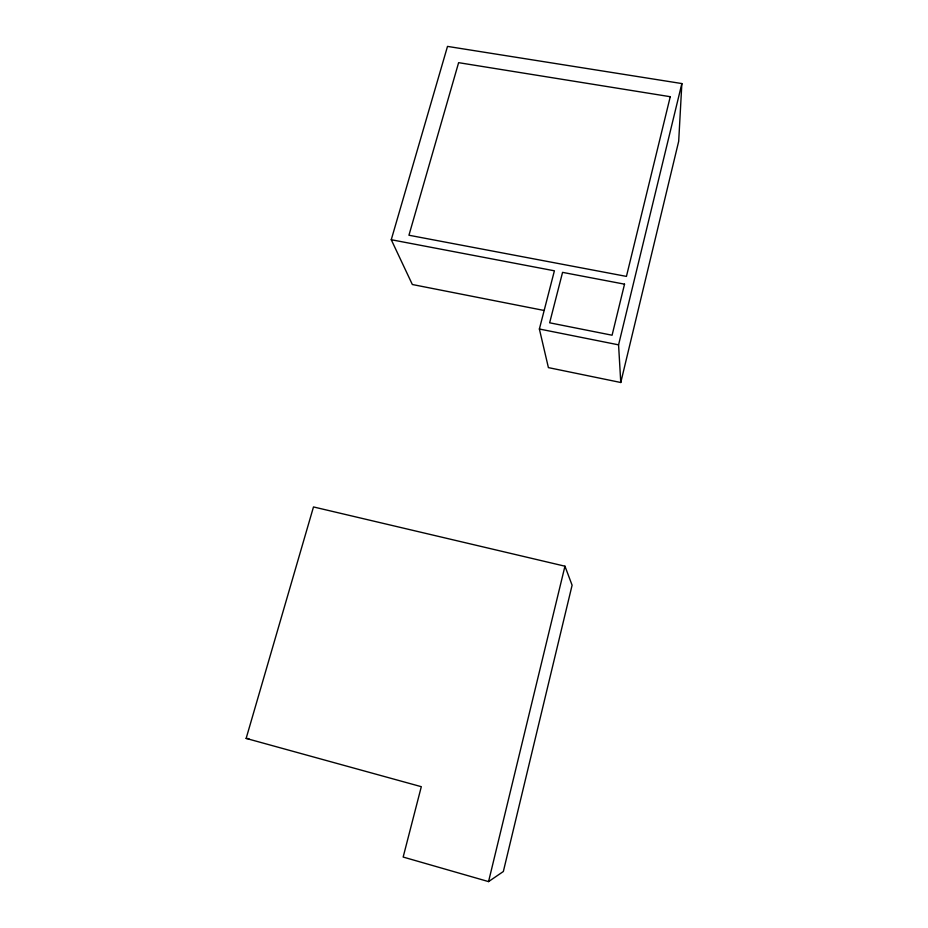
<?xml version="1.0" encoding="UTF-8"?>
<svg xmlns="http://www.w3.org/2000/svg" width="928" height="928" viewBox="0 0 928 928"><rect width="100%" height="100%" fill="white"/><g stroke="black" fill="none" stroke-linecap="round" stroke-linejoin="round"><path stroke-width="1.39" d="M681.86 83.566L678.681 141.311L620.774 382.498L548.402 367.616L539.377 329.011L554.399 270.802L391.256 239.726L447.505 46.4L681.86 83.566L618.57 344.845L620.774 382.498M488.557 881.6L564.955 566.196L313.49 506.943L246.14 738.41L421.312 786.689L403.158 857.054L488.557 881.6L503.347 871.508L572.1 585.208L564.955 566.196M246.14 738.41L248.913 738.676M543.947 310.439L412.345 284.513L391.256 239.726M539.377 329.011L618.57 344.845M624.532 284.165L612.086 335.217L549.643 322.805L562.565 272.368L624.532 284.165M670.26 96.709L626.435 276.405L408.946 235.236L458.618 62.663L670.26 96.709"/></g></svg>
